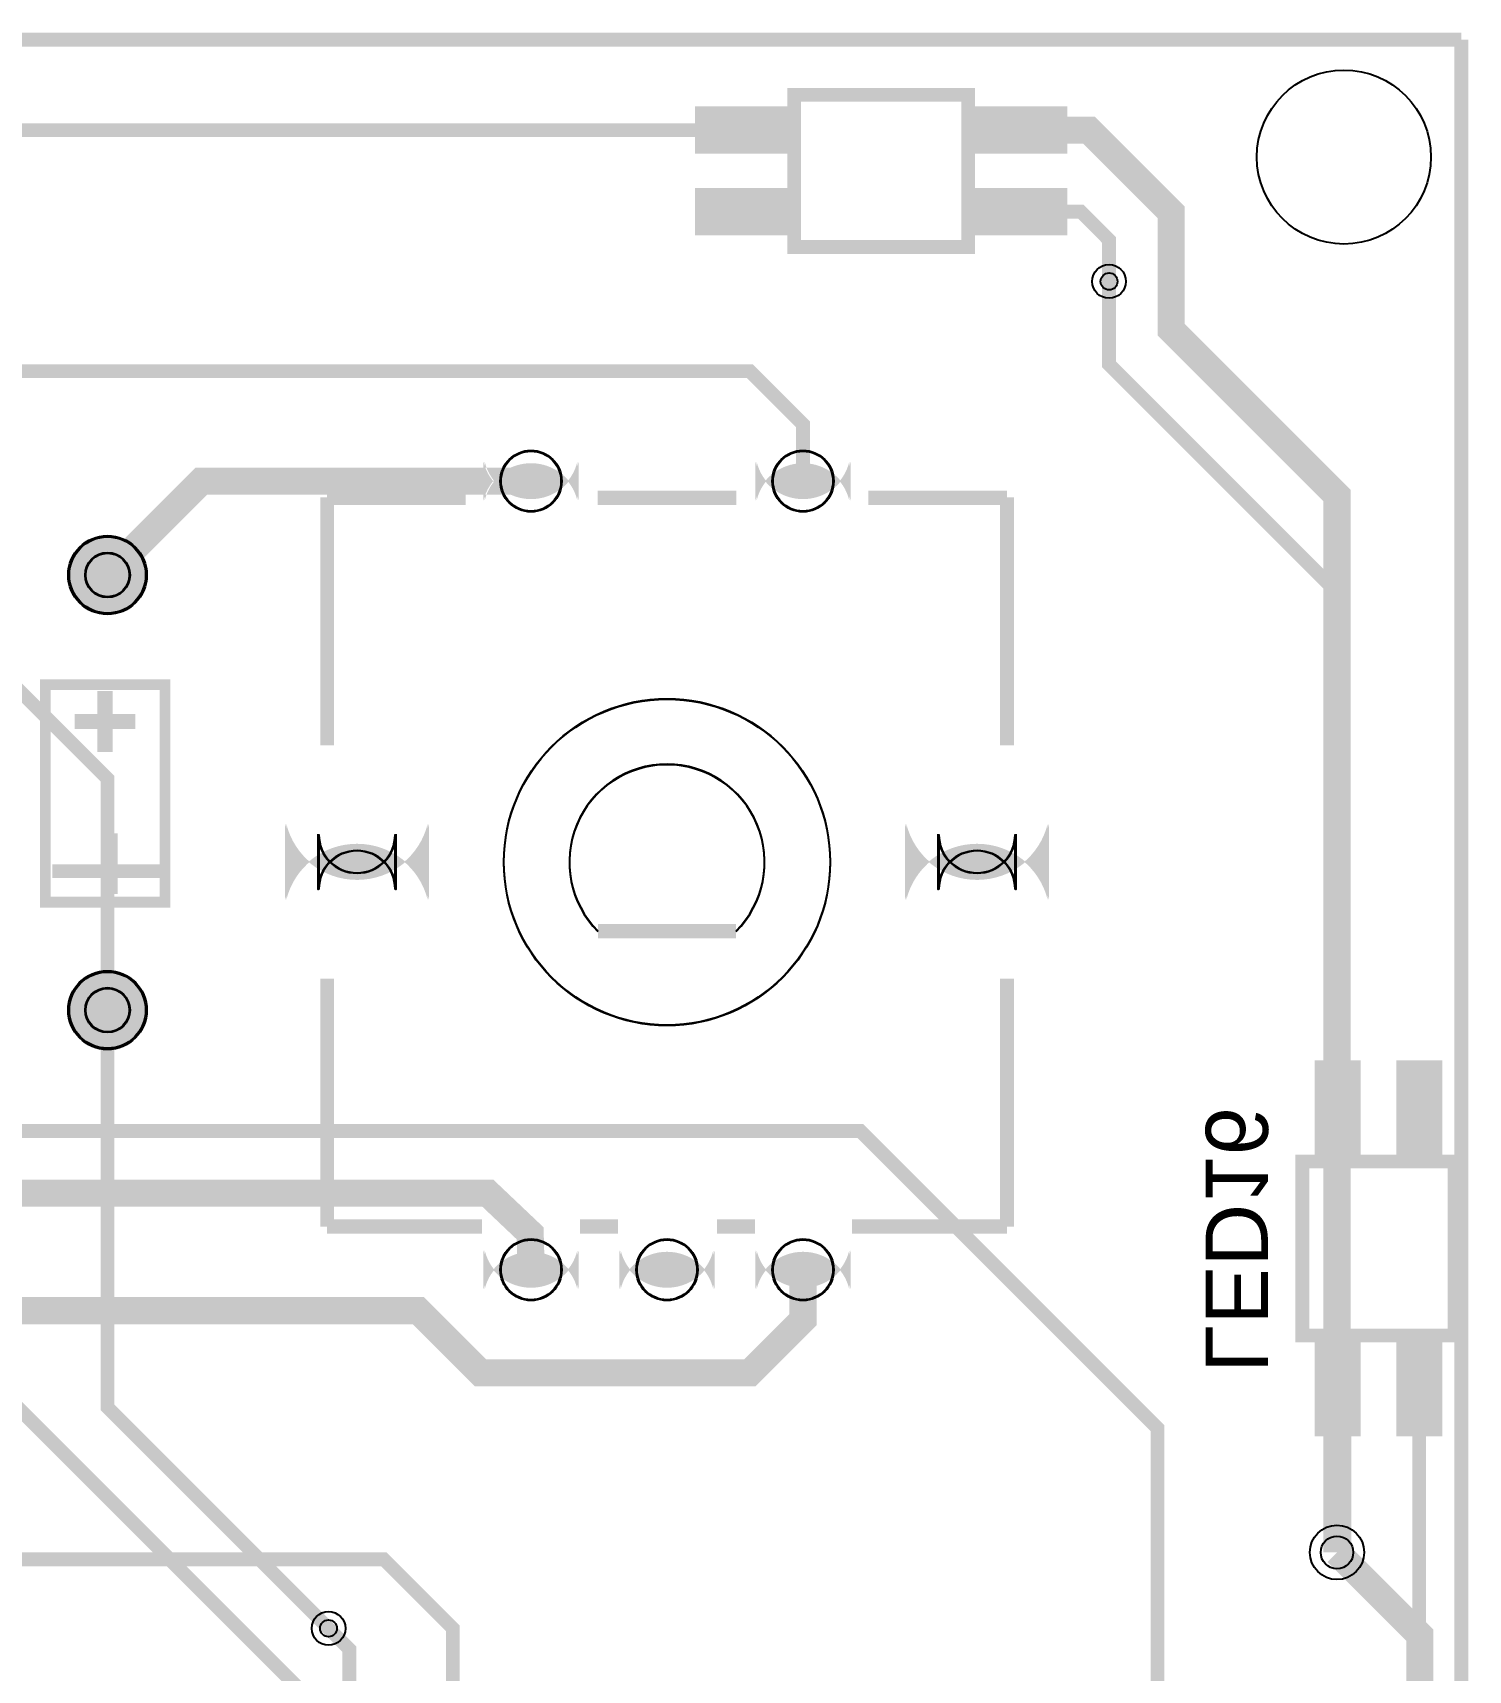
# Model space of a CAD drawing. Header units: millimetres. Extents: x 134.4 to 196.6, y -138.4 to -48.8.
# Drawn here: x 168.93 to 195.33, y -78.88 to -48.77 of the extents above; entities that cross this region are included whole.
import ezdxf

# ---------------------------------------------------------------- set-up
doc = ezdxf.new("R2010")
doc.units = ezdxf.units.MM
for name, color, linetype, true_color in [('BoardOutLine', 7, 'Continuous', 0xff00ff), ('BottomLayer', 7, 'Continuous', 0x0000ff), ('BottomPasteMaskLayer', 7, 'Continuous', 0x800000), ('BottomSilkLayer', 7, 'Continuous', 0x66cc33), ('BottomSolderMaskLayer', 7, 'Continuous', 0xaa00ff), ('Document', 7, 'Continuous', 0xffffff), ('Hole', 7, 'Continuous', 0x222222), ('Multi-Layer', 7, 'Continuous', 0xc0c0c0), ('TopLayer', 7, 'Continuous', 0xff0000), ('TopPasteMaskLayer', 7, 'Continuous', 0x808080), ('TopSilkLayer', 7, 'Continuous', 0xffcc00), ('TopSolderMaskLayer', 7, 'Continuous', 0x800080)]:
    doc.layers.add(name, color=color, linetype=linetype, true_color=true_color)
doc.styles.get("Standard").update_dxf_attribs({"font": 'arial.ttf'})

msp = doc.modelspace()

# ---------------------------------------------------------------- hatches: boundary and pattern name
at = {"layer": 'BottomLayer'}
for points in [[(193.335, -69.52), (193.335, -67.72), (192.515, -67.72), (192.515, -69.52)], [(194.835, -69.52), (194.835, -67.72), (194.015, -67.72), (194.015, -69.52)], [(193.335, -74.52), (193.335, -72.72), (192.515, -72.72), (192.515, -74.52)], [(194.835, -74.52), (194.835, -72.72), (194.015, -72.72), (194.015, -74.52)]]:
    msp.add_hatch(color=256, dxfattribs=at).paths.add_polyline_path(points)
at = {"layer": 'BottomPasteMaskLayer'}
for points in [[(193.335, -69.52), (193.335, -67.72), (192.515, -67.72), (192.515, -69.52)], [(194.835, -69.52), (194.835, -67.72), (194.015, -67.72), (194.015, -69.52)], [(193.335, -74.52), (193.335, -72.72), (192.515, -72.72), (192.515, -74.52)], [(194.835, -74.52), (194.835, -72.72), (194.015, -72.72), (194.015, -74.52)]]:
    msp.add_hatch(color=256, dxfattribs=at).paths.add_polyline_path(points)
at = {"layer": 'BottomSolderMaskLayer'}
for points in [[(178.97, -56.655, -0.785398), (177.219, -56.655), (177.219, -57.37, -0.785398), (178.97, -57.37)], [(183.97, -56.655, -0.785398), (182.219, -56.655), (182.219, -57.37, -0.785398), (183.97, -57.37)], [(169.582, -58.738, 1), (171.032, -58.738, 1)], [(176.22, -63.303, -0.785398), (173.569, -63.303), (173.569, -64.721, -0.785398), (176.22, -64.721)], [(187.62, -63.303, -0.785398), (184.969, -63.303), (184.969, -64.721, -0.785398), (187.62, -64.721)], [(169.582, -66.738, 1), (171.032, -66.738, 1)], [(193.347, -69.576), (193.347, -67.664), (192.504, -67.664), (192.504, -69.576)], [(194.847, -69.576), (194.847, -67.664), (194.004, -67.664), (194.004, -69.576)], [(178.97, -71.155, -0.785398), (177.219, -71.155), (177.219, -71.869, -0.785398), (178.97, -71.869)], [(181.47, -71.155, -0.785398), (179.719, -71.155), (179.719, -71.869, -0.785398), (181.47, -71.869)], [(183.97, -71.155, -0.785398), (182.219, -71.155), (182.219, -71.869, -0.785398), (183.97, -71.869)], [(193.347, -74.576), (193.347, -72.664), (192.504, -72.664), (192.504, -74.576)], [(194.847, -74.576), (194.847, -72.664), (194.004, -72.664), (194.004, -74.576)]]:
    msp.add_hatch(color=256, dxfattribs=at).paths.add_polyline_path(points)
at = {"layer": 'Document'}
for points in [[(170.4, -61.711), (170.4, -60.871), (170.12, -60.871), (170.12, -61.711), (170.12, -61.991), (170.4, -61.991)], [(169.98, -61.571), (170.82, -61.571), (170.82, -61.291), (169.98, -61.291), (169.7, -61.291), (169.7, -61.571)], [(170.214, -63.765), (170.214, -64.605), (170.494, -64.605), (170.494, -63.765), (170.494, -63.485), (170.214, -63.485)]]:
    msp.add_hatch(color=256, dxfattribs=at).paths.add_polyline_path(points)
at = {"layer": 'Multi-Layer'}
for points in [[(178.944, -56.662, -0.785398), (177.244, -56.662), (177.244, -57.362, -0.785398), (178.944, -57.362)], [(183.944, -56.662, -0.785398), (182.244, -56.662), (182.244, -57.362, -0.785398), (183.944, -57.362)], [(169.607, -58.738, 1), (171.007, -58.738, 1)], [(176.194, -63.312, -0.785398), (173.594, -63.312), (173.594, -64.712, -0.785398), (176.194, -64.712)], [(187.594, -63.312, -0.785398), (184.994, -63.312), (184.994, -64.712, -0.785398), (187.594, -64.712)], [(169.607, -66.738, 1), (171.007, -66.738, 1)], [(178.944, -71.162, -0.785398), (177.244, -71.162), (177.244, -71.862, -0.785398), (178.944, -71.862)], [(181.444, -71.162, -0.785398), (179.744, -71.162), (179.744, -71.862, -0.785398), (181.444, -71.862)], [(183.944, -71.162, -0.785398), (182.244, -71.162), (182.244, -71.862, -0.785398), (183.944, -71.862)]]:
    msp.add_hatch(color=256, dxfattribs=at).paths.add_polyline_path(points)
at = {"layer": 'TopLayer'}
for points in [[(182.931, -50.968), (181.131, -50.968), (181.131, -50.148), (182.931, -50.148)], [(187.931, -50.968), (186.131, -50.968), (186.131, -50.148), (187.931, -50.148)], [(182.931, -52.468), (181.131, -52.468), (181.131, -51.648), (182.931, -51.648)], [(187.931, -52.468), (186.131, -52.468), (186.131, -51.648), (187.931, -51.648)]]:
    msp.add_hatch(color=256, dxfattribs=at).paths.add_polyline_path(points)
at = {"layer": 'TopPasteMaskLayer'}
for points in [[(182.931, -50.968), (181.131, -50.968), (181.131, -50.148), (182.931, -50.148)], [(187.931, -50.968), (186.131, -50.968), (186.131, -50.148), (187.931, -50.148)], [(182.931, -52.468), (181.131, -52.468), (181.131, -51.648), (182.931, -51.648)], [(187.931, -52.468), (186.131, -52.468), (186.131, -51.648), (187.931, -51.648)]]:
    msp.add_hatch(color=256, dxfattribs=at).paths.add_polyline_path(points)
at = {"layer": 'TopSolderMaskLayer'}
for points in [[(182.957, -50.993), (181.106, -50.993), (181.106, -50.123), (182.957, -50.123)], [(187.957, -50.993), (186.106, -50.993), (186.106, -50.123), (187.957, -50.123)], [(182.957, -52.493), (181.106, -52.493), (181.106, -51.623), (182.957, -51.623)], [(187.957, -52.493), (186.106, -52.493), (186.106, -51.623), (187.957, -51.623)], [(178.97, -56.655, -0.785398), (177.219, -56.655), (177.219, -57.37, -0.785398), (178.97, -57.37)], [(183.97, -56.655, -0.785398), (182.219, -56.655), (182.219, -57.37, -0.785398), (183.97, -57.37)], [(169.582, -58.738, 1), (171.032, -58.738, 1)], [(176.22, -63.303, -0.785398), (173.569, -63.303), (173.569, -64.721, -0.785398), (176.22, -64.721)], [(187.62, -63.303, -0.785398), (184.969, -63.303), (184.969, -64.721, -0.785398), (187.62, -64.721)], [(169.582, -66.738, 1), (171.032, -66.738, 1)], [(178.97, -71.155, -0.785398), (177.219, -71.155), (177.219, -71.869, -0.785398), (178.97, -71.869)], [(181.47, -71.155, -0.785398), (179.719, -71.155), (179.719, -71.869, -0.785398), (181.47, -71.869)], [(183.97, -71.155, -0.785398), (182.219, -71.155), (182.219, -71.869, -0.785398), (183.97, -71.869)]]:
    msp.add_hatch(color=256, dxfattribs=at).paths.add_polyline_path(points)

# ---------------------------------------------------------------- linework, layer by layer
at = {"layer": 'BoardOutLine', "const_width": 0.254}
for points in [[(134.493, -48.895), (134.493, -138.303), (195.199, -138.303), (195.199, -48.895)], [(195.199, -48.895), (134.493, -48.895)]]:
    msp.add_lwpolyline(points, dxfattribs=at)
at = {"layer": 'BottomLayer'}
for points, const_width in [([(188.722, -53.34), (188.722, -54.864), (192.925, -59.067), (192.925, -68.62)], 0.254), ([(162.433, -54.864), (168.275, -60.706), (168.275, -73.66), (174.752, -80.137), (174.752, -90.107), (173.228, -91.631)], 0.254), ([(178.095, -57.012), (172.033, -57.012), (170.307, -58.738)], 0.5), ([(170.307, -66.738), (170.307, -74.041), (174.371, -78.105)], 0.254), ([(192.925, -73.62), (192.925, -76.696), (192.913, -76.708)], 0.5), ([(192.926, -115.103), (192.926, -113.526), (194.425, -112.002), (194.425, -73.62)], 0.254)]:
    msp.add_lwpolyline(points, dxfattribs=dict(at, const_width=const_width))
at = {"layer": 'BottomSilkLayer', "const_width": 0.254}
for points in [[(174.344, -61.872), (174.344, -57.322)], [(174.344, -57.322), (176.894, -57.322)], [(179.319, -57.322), (181.869, -57.322)], [(184.295, -57.322), (186.845, -57.322)], [(186.845, -61.872), (186.845, -57.322)], [(169.291, -64.183), (171.323, -64.183)], [(181.864, -65.292), (179.324, -65.292)], [(174.344, -70.722), (174.344, -66.172)], [(186.845, -70.722), (186.845, -66.172)], [(174.344, -70.722), (177.194, -70.722)], [(178.994, -70.722), (179.694, -70.722)], [(181.514, -70.722), (182.214, -70.722)], [(183.995, -70.722), (186.845, -70.722)]]:
    msp.add_lwpolyline(points, dxfattribs=at)
at = {"layer": 'BottomSilkLayer'}
for points, const_width in [([(169.164, -60.754), (169.164, -64.754), (171.364, -64.754), (171.364, -60.754), (169.164, -60.754)], 0.2), ([(195.075, -72.72), (195.075, -69.52), (192.275, -69.52), (192.275, -72.72), (195.075, -72.72)], 0.254)]:
    msp.add_lwpolyline(points, close=True, dxfattribs=dict(at, const_width=const_width))
msp.add_circle((180.594, -64.022), 3, dxfattribs=at)
msp.add_arc((180.594, -64.022), 1.796, 314.9997, 225.0003, dxfattribs=at)
at = {"layer": 'BottomSolderMaskLayer'}
for points in [[(174.181, -63.506), (174.181, -64.519)], [(175.608, -63.506), (175.608, -64.519)], [(185.581, -63.506), (185.581, -64.519)], [(187.008, -63.506), (187.008, -64.519)]]:
    msp.add_lwpolyline(points, close=True, dxfattribs=at)
for centre, radius in [((178.094, -57.012), 0.566), ((183.094, -57.012), 0.566), ((170.307, -58.738), 0.725), ((170.307, -58.738), 0.414), ((170.307, -66.738), 0.725), ((170.307, -66.738), 0.414), ((178.094, -71.512), 0.566), ((180.594, -71.512), 0.566), ((183.094, -71.512), 0.566)]:
    msp.add_circle(centre, radius, dxfattribs=at)
for centre, start, end in [((174.894, -63.506), 180, 0), ((186.294, -63.506), 180, 0), ((174.894, -64.519), 0, 180), ((186.294, -64.519), 0, 180)]:
    msp.add_arc(centre, 0.714, start, end, dxfattribs=at)
at = {"layer": 'Hole'}
for centre, radius in [((188.722, -53.34), 0.155), ((192.913, -76.708), 0.3), ((174.371, -78.105), 0.155)]:
    msp.add_circle(centre, radius, dxfattribs=at)
at = {"layer": 'Multi-Layer'}
for points in [[(174.194, -63.512), (174.194, -64.512)], [(175.594, -63.512), (175.594, -64.512)], [(185.594, -63.512), (185.594, -64.512)], [(186.994, -63.512), (186.994, -64.512)]]:
    msp.add_lwpolyline(points, close=True, dxfattribs=at)
for centre, radius in [((193.04, -51.054), 1.6), ((188.722, -53.34), 0.31), ((178.094, -57.012), 0.55), ((183.094, -57.012), 0.55), ((170.307, -58.738), 0.7), ((170.307, -58.738), 0.4), ((170.307, -66.738), 0.7), ((170.307, -66.738), 0.4), ((178.094, -71.512), 0.55), ((180.594, -71.512), 0.55), ((183.094, -71.512), 0.55), ((192.913, -76.708), 0.5), ((174.371, -78.105), 0.31)]:
    msp.add_circle(centre, radius, dxfattribs=at)
for centre, start, end in [((174.894, -63.512), 180, 0), ((186.294, -63.512), 180, 0), ((174.894, -64.512), 0, 180), ((186.294, -64.512), 0, 180)]:
    msp.add_arc(centre, 0.7, start, end, dxfattribs=at)
at = {"layer": 'TopLayer'}
for points, const_width in [([(182.032, -50.559), (168.136, -50.559), (164.973, -53.721), (162.179, -53.721), (160.516, -52.057), (147.661, -52.057)], 0.254), ([(192.913, -76.708), (192.913, -57.277), (189.865, -54.229), (189.865, -52.07), (188.354, -50.559), (187.031, -50.559)], 0.5), ([(187.031, -52.057), (188.202, -52.057), (188.722, -52.578), (188.722, -53.34)], 0.254), ([(183.094, -57.013), (183.094, -55.966), (182.118, -54.991), (164.211, -54.991), (163.068, -56.134), (156.972, -56.134), (154.813, -58.293)], 0.254), ([(170.307, -66.738), (170.307, -62.484), (165.227, -57.404), (159.385, -57.404)], 0.254), ([(181.651, -92.723), (184.646, -92.723), (186.817, -90.551), (186.817, -88.265), (189.611, -85.471), (189.611, -74.422), (184.15, -68.961), (167.894, -68.961), (161.417, -62.484), (159.385, -62.484)], 0.254), ([(183.094, -71.511), (183.094, -72.431), (182.118, -73.406), (177.165, -73.406), (176.022, -72.263), (146.304, -72.263), (144.145, -70.104)], 0.5), ([(178.095, -71.511), (178.077, -70.841), (177.3, -70.104), (159.385, -70.104)], 0.5), ([(151.511, -74.93), (153.416, -76.835), (175.387, -76.835), (176.657, -78.105), (176.657, -90.17)], 0.254), ([(191.897, -96.139), (193.548, -96.139), (194.437, -95.25), (194.437, -78.232), (192.913, -76.708)], 0.5), ([(174.371, -78.105), (174.752, -78.486), (174.752, -109.41), (173.228, -110.934)], 0.254)]:
    msp.add_lwpolyline(points, dxfattribs=dict(at, const_width=const_width))
at = {"layer": 'TopSilkLayer', "const_width": 0.254}
msp.add_lwpolyline([(186.131, -52.708), (182.931, -52.708), (182.931, -49.908), (186.131, -49.908), (186.131, -52.708)], close=True, dxfattribs=at)
for points in [[(174.344, -61.862), (174.344, -57.312)], [(174.344, -57.312), (176.894, -57.312)], [(179.319, -57.312), (181.869, -57.312)], [(184.295, -57.312), (186.845, -57.312)], [(186.845, -61.862), (186.845, -57.312)], [(181.864, -65.282), (179.324, -65.282)], [(174.344, -70.712), (174.344, -66.162)], [(186.845, -70.712), (186.845, -66.162)], [(174.344, -70.712), (177.194, -70.712)], [(178.994, -70.712), (179.694, -70.712)], [(181.514, -70.712), (182.214, -70.712)], [(183.995, -70.712), (186.844, -70.712)]]:
    msp.add_lwpolyline(points, dxfattribs=at)
at = {"layer": 'TopSilkLayer'}
msp.add_circle((180.594, -64.012), 3, dxfattribs=at)
msp.add_arc((180.594, -64.012), 1.796, 314.9997, 225.0003, dxfattribs=at)
at = {"layer": 'TopSolderMaskLayer'}
for points in [[(174.181, -63.506), (174.181, -64.519)], [(175.608, -63.506), (175.608, -64.519)], [(185.581, -63.506), (185.581, -64.519)], [(187.008, -63.506), (187.008, -64.519)]]:
    msp.add_lwpolyline(points, close=True, dxfattribs=at)
for centre, radius in [((178.094, -57.012), 0.566), ((183.094, -57.012), 0.566), ((170.307, -58.738), 0.725), ((170.307, -58.738), 0.414), ((170.307, -66.738), 0.725), ((170.307, -66.738), 0.414), ((178.094, -71.512), 0.566), ((180.594, -71.512), 0.566), ((183.094, -71.512), 0.566)]:
    msp.add_circle(centre, radius, dxfattribs=at)
for centre, start, end in [((174.894, -63.506), 180, 0), ((186.294, -63.506), 180, 0), ((174.894, -64.519), 0, 180), ((186.294, -64.519), 0, 180)]:
    msp.add_arc(centre, 0.714, start, end, dxfattribs=at)

# ---------------------------------------------------------------- texts
at = {"layer": 'BottomSilkLayer', "text_generation_flag": 2}
msp.add_text('LED16', height=1.143, rotation=270, dxfattribs=at).set_placement((190.5, -73.406))

doc.saveas('drawing.dxf')
